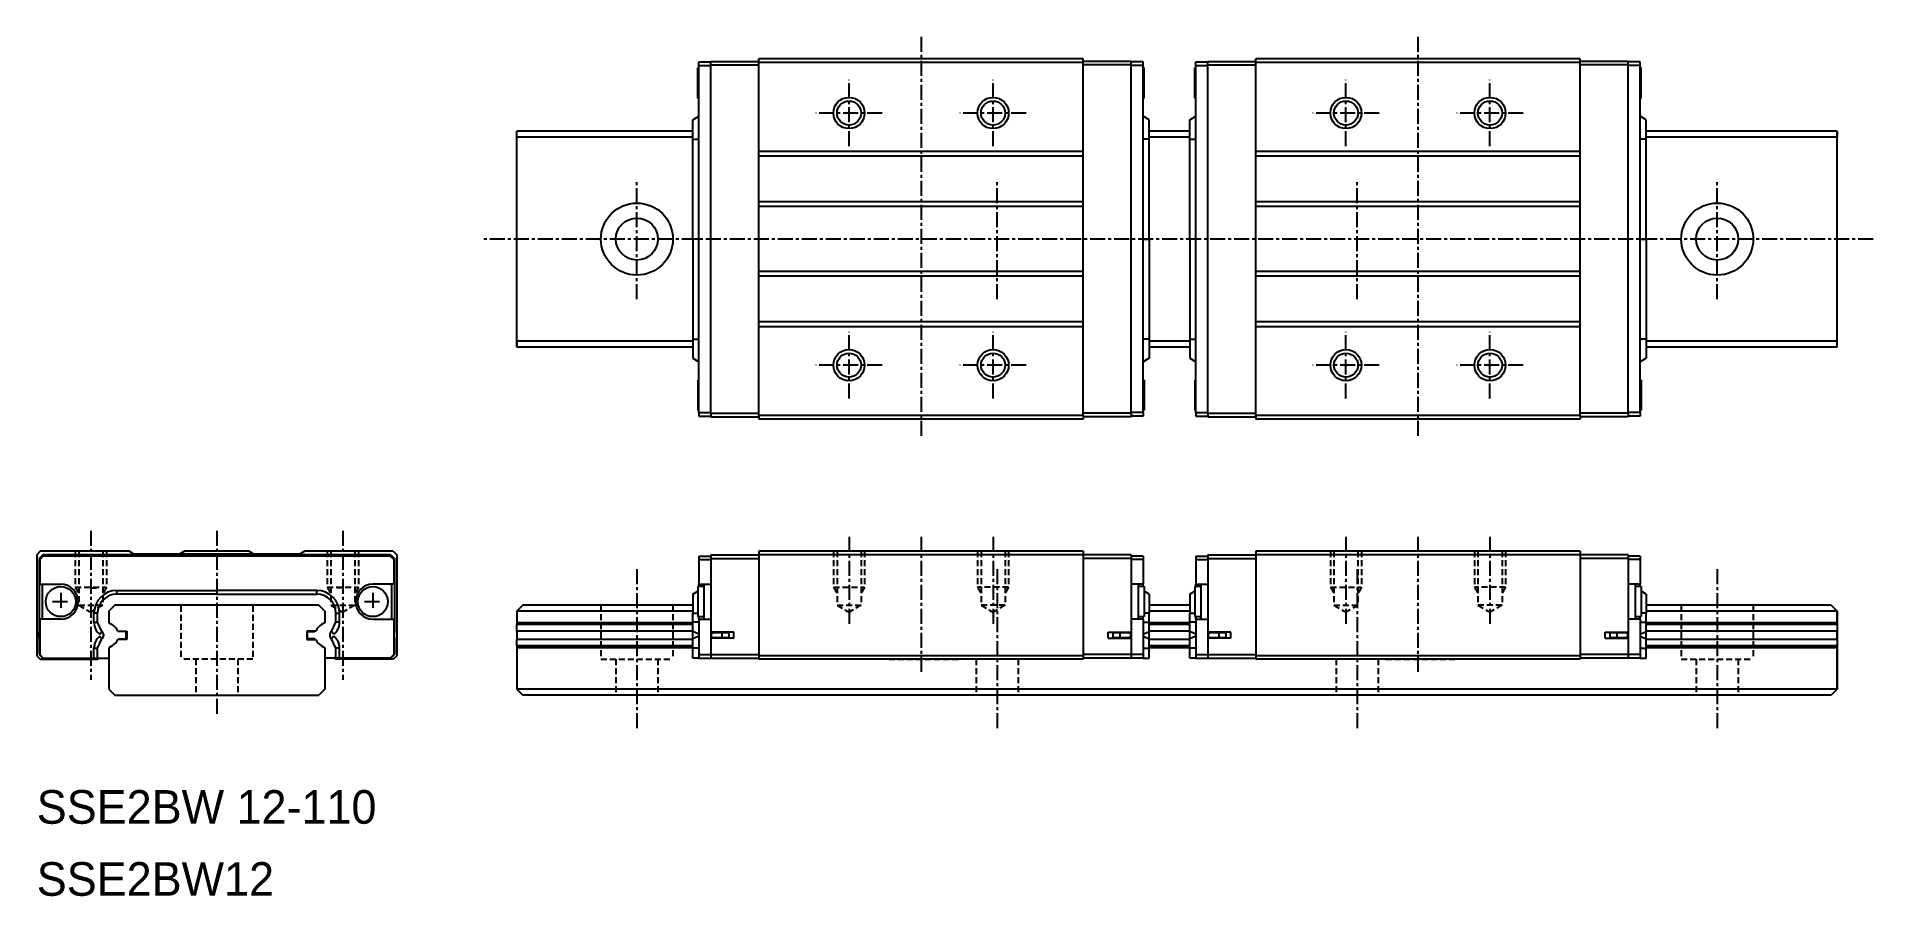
# Model space of a CAD drawing. Extents: x 10 to 163, y 10 to 82.
import ezdxf

# ---------------------------------------------------------------- set-up
doc = ezdxf.new("R2010")
doc.units = 0
doc.linetypes.add('CENTER', pattern=[2, 1.25, -0.25, 0.25, -0.25])
doc.linetypes.add('DASHED', pattern=[0.75, 0.5, -0.25])
doc.layers.get('0').update_dxf_attribs({"linetype": 'CONTINUOUS'})
doc.layers.add('CENTER', color=1, linetype='CENTER')

msp = doc.modelspace()

# ---------------------------------------------------------------- linework, layer by layer
at = {"color": 7, "linetype": 'CONTINUOUS'}
for p, q in [((97.17, 79.7), (70.17, 79.7)), ((70.17, 79.4), (70.17, 79.7)), ((97.17, 79.4), (97.17, 79.7)), ((138.57, 79.7), (111.57, 79.7)), ((111.57, 79.4), (111.57, 79.7)), ((138.57, 79.4), (138.57, 79.7)), ((65.07, 76.45), (65.07, 78.95)), ((65.17, 78.95), (65.07, 78.95)), ((65.17, 79.45), (66.17, 79.45)), ((65.17, 79.15), (65.17, 79.45)), ((65.17, 50.25), (65.17, 79.15)), ((65.17, 79.15), (66.17, 79.15)), ((66.17, 79.5), (70.17, 79.5)), ((66.17, 79.2), (66.17, 79.5)), ((66.17, 50.2), (66.17, 79.2)), ((66.17, 79.2), (70.17, 79.2)), ((97.17, 79.4), (70.17, 79.4)), ((70.17, 50), (70.17, 79.4)), ((101.17, 79.5), (97.17, 79.5)), ((97.17, 50), (97.17, 79.4)), ((101.17, 79.2), (97.17, 79.2)), ((101.17, 79.2), (101.17, 79.5)), ((102.17, 79.45), (101.17, 79.45)), ((101.17, 50.2), (101.17, 79.2)), ((102.17, 79.15), (101.17, 79.15)), ((102.17, 79.15), (102.17, 79.45)), ((102.17, 50.25), (102.17, 79.15)), ((102.27, 78.95), (102.17, 78.95)), ((102.27, 76.45), (102.27, 78.95)), ((106.47, 76.45), (106.47, 78.95)), ((106.57, 78.95), (106.47, 78.95)), ((106.57, 79.45), (107.57, 79.45)), ((106.57, 79.15), (106.57, 79.45)), ((106.57, 50.25), (106.57, 79.15)), ((106.57, 79.15), (107.57, 79.15)), ((107.57, 79.5), (111.57, 79.5)), ((107.57, 79.2), (107.57, 79.5)), ((107.57, 50.2), (107.57, 79.2)), ((107.57, 79.2), (111.57, 79.2)), ((111.57, 50), (111.57, 79.4)), ((138.57, 79.4), (111.57, 79.4)), ((142.57, 79.5), (138.57, 79.5)), ((138.57, 50), (138.57, 79.4)), ((142.57, 79.2), (138.57, 79.2)), ((142.57, 79.2), (142.57, 79.5)), ((143.57, 79.45), (142.57, 79.45)), ((142.57, 50.2), (142.57, 79.2)), ((143.57, 79.15), (142.57, 79.15)), ((143.57, 79.15), (143.57, 79.45)), ((143.57, 50.25), (143.57, 79.15)), ((143.67, 78.95), (143.57, 78.95)), ((143.67, 76.45), (143.67, 78.95)), ((65.07, 76.45), (65.17, 76.45)), ((102.17, 76.45), (102.27, 76.45)), ((106.47, 76.45), (106.57, 76.45)), ((143.57, 76.45), (143.67, 76.45)), ((64.67, 73.7), (50, 73.7)), ((50, 55.7), (50, 73.7)), ((50, 73.2), (50, 73.7)), ((64.67, 74.63), (65.17, 74.93)), ((64.67, 73.03), (64.67, 74.63)), ((102.67, 74.63), (102.17, 74.93)), ((102.67, 73.03), (102.67, 74.63)), ((106.07, 73.7), (102.67, 73.7)), ((106.07, 74.63), (106.57, 74.93)), ((106.07, 73.03), (106.07, 74.63)), ((144.07, 74.63), (143.57, 74.93)), ((144.07, 73.03), (144.07, 74.63)), ((160, 73.7), (144.07, 73.7)), ((160, 55.7), (160, 73.7)), ((160, 73.7), (160, 73.2)), ((64.67, 73.2), (50, 73.2)), ((64.67, 64.7), (64.67, 73.03)), ((64.67, 73.03), (65.17, 73.03)), ((97.17, 72), (70.17, 72)), ((102.67, 73.03), (102.17, 73.03)), ((106.07, 73.2), (102.67, 73.2)), ((102.67, 64.7), (102.67, 73.03)), ((106.07, 64.7), (106.07, 73.03)), ((106.07, 73.03), (106.57, 73.03)), ((138.57, 72), (111.57, 72)), ((144.07, 73.03), (143.57, 73.03)), ((160, 73.2), (144.07, 73.2)), ((144.07, 64.7), (144.07, 73.03)), ((97.17, 71.6), (70.17, 71.6)), ((138.57, 71.6), (111.57, 71.6)), ((97.17, 67.8), (70.17, 67.8)), ((97.17, 67.4), (70.17, 67.4)), ((138.57, 67.8), (111.57, 67.8)), ((138.57, 67.4), (111.57, 67.4)), ((64.67, 64.7), (64.67, 56.37)), ((65.17, 64.7), (64.67, 64.7)), ((102.17, 64.7), (102.67, 64.7)), ((102.67, 64.7), (102.67, 56.37)), ((106.07, 64.7), (106.07, 56.37)), ((106.57, 64.7), (106.07, 64.7)), ((143.57, 64.7), (144.07, 64.7)), ((144.07, 64.7), (144.07, 56.37)), ((97.17, 62), (70.17, 62)), ((97.17, 61.6), (70.17, 61.6)), ((138.57, 62), (111.57, 62)), ((138.57, 61.6), (111.57, 61.6)), ((97.17, 57.8), (70.17, 57.8)), ((97.17, 57.4), (70.17, 57.4)), ((138.57, 57.8), (111.57, 57.8)), ((138.57, 57.4), (111.57, 57.4)), ((64.67, 56.2), (50, 56.2)), ((50, 56.2), (50, 55.7)), ((64.67, 55.7), (50, 55.7)), ((64.67, 56.37), (64.67, 54.77)), ((64.67, 56.37), (65.17, 56.37)), ((102.67, 56.37), (102.17, 56.37)), ((102.67, 56.37), (102.67, 54.77)), ((106.07, 56.2), (102.67, 56.2)), ((106.07, 55.7), (102.67, 55.7)), ((106.07, 56.37), (106.07, 54.77)), ((106.07, 56.37), (106.57, 56.37)), ((144.07, 56.37), (143.57, 56.37)), ((144.07, 56.37), (144.07, 54.77)), ((160, 56.2), (144.07, 56.2)), ((160, 55.7), (144.07, 55.7)), ((160, 55.7), (160, 56.2)), ((64.67, 54.77), (65.17, 54.47)), ((102.67, 54.77), (102.17, 54.47)), ((106.07, 54.77), (106.57, 54.47)), ((144.07, 54.77), (143.57, 54.47)), ((65.07, 52.95), (65.07, 50.45)), ((65.17, 52.95), (65.07, 52.95)), ((102.27, 52.95), (102.17, 52.95)), ((102.27, 52.95), (102.27, 50.45)), ((106.47, 52.95), (106.47, 50.45)), ((106.57, 52.95), (106.47, 52.95)), ((143.67, 52.95), (143.57, 52.95)), ((143.67, 52.95), (143.67, 50.45)), ((65.07, 50.45), (65.17, 50.45)), ((65.17, 50.25), (65.17, 49.95)), ((65.17, 50.25), (66.17, 50.25)), ((65.17, 49.95), (66.17, 49.95)), ((66.17, 50.2), (70.17, 50.2)), ((66.17, 50.2), (66.17, 49.9)), ((66.17, 49.9), (70.17, 49.9)), ((97.17, 50), (70.17, 50)), ((70.17, 50), (70.17, 49.7)), ((97.17, 49.7), (70.17, 49.7)), ((101.17, 50.2), (97.17, 50.2)), ((97.17, 50), (97.17, 49.7)), ((101.17, 49.9), (97.17, 49.9)), ((102.17, 50.25), (101.17, 50.25)), ((101.17, 50.2), (101.17, 49.9)), ((102.17, 49.95), (101.17, 49.95)), ((102.17, 50.45), (102.27, 50.45)), ((102.17, 50.25), (102.17, 49.95)), ((106.47, 50.45), (106.57, 50.45)), ((106.57, 50.25), (106.57, 49.95)), ((106.57, 50.25), (107.57, 50.25)), ((106.57, 49.95), (107.57, 49.95)), ((107.57, 50.2), (111.57, 50.2)), ((107.57, 50.2), (107.57, 49.9)), ((107.57, 49.9), (111.57, 49.9)), ((138.57, 50), (111.57, 50)), ((111.57, 50), (111.57, 49.7)), ((138.57, 49.7), (111.57, 49.7)), ((142.57, 50.2), (138.57, 50.2)), ((138.57, 50), (138.57, 49.7)), ((142.57, 49.9), (138.57, 49.9)), ((143.57, 50.25), (142.57, 50.25)), ((142.57, 50.2), (142.57, 49.9)), ((143.57, 49.95), (142.57, 49.95)), ((143.57, 50.45), (143.67, 50.45)), ((143.57, 50.25), (143.57, 49.95)), ((10.3, 38.7), (10, 38.4)), ((10, 38.4), (10, 30)), ((10.5, 38.4), (10.2, 38.1)), ((10.55, 38.3), (10.25, 38)), ((17.7, 38.7), (10.3, 38.7)), ((39.5, 38.4), (10.5, 38.4)), ((39.45, 38.3), (10.55, 38.3)), ((18.1, 38.45), (17.7, 38.7)), ((31.9, 38.45), (18.1, 38.45)), ((22.3, 38.7), (21.9, 38.45)), ((27.7, 38.7), (22.3, 38.7)), ((27.7, 38.7), (28.1, 38.45)), ((31.9, 38.45), (32.3, 38.7)), ((39.7, 38.7), (32.3, 38.7)), ((39.45, 38.3), (39.75, 38)), ((39.5, 38.4), (39.8, 38.1)), ((39.7, 38.7), (40, 38.4)), ((40, 38.4), (40, 30)), ((65.17, 38.3), (66.17, 38.3)), ((65.17, 38.3), (65.17, 38)), ((66.17, 38.4), (70.17, 38.4)), ((66.17, 38.4), (66.17, 38.1)), ((97.17, 38.7), (70.17, 38.7)), ((70.17, 38.7), (70.17, 38.4)), ((70.17, 38.4), (70.17, 30)), ((97.17, 38.4), (70.17, 38.4)), ((97.17, 38.7), (97.17, 38.4)), ((97.17, 38.4), (97.17, 30)), ((101.17, 38.4), (97.17, 38.4)), ((101.17, 38.4), (101.17, 38.1)), ((102.17, 38.3), (101.17, 38.3)), ((102.17, 38.3), (102.17, 38)), ((106.57, 38.3), (107.57, 38.3)), ((106.57, 38.3), (106.57, 38)), ((107.57, 38.4), (111.57, 38.4)), ((107.57, 38.4), (107.57, 38.1)), ((138.57, 38.7), (111.57, 38.7)), ((111.57, 38.7), (111.57, 38.4)), ((138.57, 38.4), (111.57, 38.4)), ((111.57, 38.4), (111.57, 30)), ((138.57, 38.7), (138.57, 38.4)), ((138.57, 38.4), (138.57, 30)), ((142.57, 38.4), (138.57, 38.4)), ((142.57, 38.4), (142.57, 38.1)), ((143.57, 38.3), (142.57, 38.3)), ((143.57, 38.3), (143.57, 38)), ((10.2, 38.1), (10.2, 31.95)), ((10.25, 38), (10.25, 35.95)), ((39.75, 38), (39.75, 35.95)), ((39.8, 38.1), (39.8, 31.95)), ((65.17, 38), (65.17, 35.95)), ((65.17, 38), (66.17, 38)), ((66.17, 38.1), (66.17, 31.95)), ((66.17, 38.1), (70.17, 38.1)), ((101.17, 38.1), (97.17, 38.1)), ((101.17, 38.1), (101.17, 31.95)), ((102.17, 38), (101.17, 38)), ((102.17, 38), (102.17, 35.95)), ((106.57, 38), (106.57, 35.95)), ((106.57, 38), (107.57, 38)), ((107.57, 38.1), (107.57, 31.95)), ((107.57, 38.1), (111.57, 38.1)), ((142.57, 38.1), (138.57, 38.1)), ((142.57, 38.1), (142.57, 31.95)), ((143.57, 38), (142.57, 38)), ((143.57, 38), (143.57, 35.95)), ((10.25, 35.95), (12, 35.95)), ((10.45, 35.95), (10.45, 33.05)), ((14.6, 35.65), (14.97, 35.65)), ((16.67, 35.13), (16.67, 35.43)), ((16.67, 35.43), (25, 35.43)), ((25, 35.43), (25, 35.13)), ((33.33, 35.43), (25, 35.43)), ((33.33, 35.13), (33.33, 35.43)), ((35.4, 35.65), (35.03, 35.65)), ((39.75, 35.95), (38, 35.95)), ((39.55, 35.95), (39.55, 33.05)), ((64.67, 35.13), (65.07, 35.37)), ((65.07, 35.75), (65.07, 33.25)), ((65.57, 35.75), (65.07, 35.75)), ((65.17, 35.95), (66.17, 35.95)), ((65.17, 35.75), (65.17, 35.95)), ((65.57, 35.95), (65.57, 33.05)), ((102.17, 35.95), (101.17, 35.95)), ((101.77, 35.95), (101.77, 33.05)), ((102.27, 35.75), (101.77, 35.75)), ((102.17, 35.75), (102.17, 35.95)), ((102.27, 35.75), (102.27, 33.25)), ((102.67, 35.13), (102.27, 35.37)), ((106.07, 35.13), (106.47, 35.37)), ((106.47, 35.75), (106.47, 33.25)), ((106.97, 35.75), (106.47, 35.75)), ((106.57, 35.95), (107.57, 35.95)), ((106.57, 35.75), (106.57, 35.95)), ((106.97, 35.95), (106.97, 33.05)), ((143.57, 35.95), (142.57, 35.95)), ((143.17, 35.95), (143.17, 33.05)), ((143.67, 35.75), (143.17, 35.75)), ((143.57, 35.75), (143.57, 35.95)), ((143.67, 35.75), (143.67, 33.25)), ((144.07, 35.13), (143.67, 35.37)), ((16.5, 34.2), (16, 33.7)), ((16, 33.7), (16, 32.74342)), ((33.5, 34.2), (16.5, 34.2)), ((25, 35.13), (16.67, 35.13)), ((25, 35.13), (33.33, 35.13)), ((33.5, 34.2), (34, 33.7)), ((34, 33.7), (34, 32.74342)), ((50.5, 34.2), (50, 33.7)), ((64.67, 33.7), (50, 33.7)), ((50, 33.7), (50, 32.74342)), ((64.67, 34.2), (50.5, 34.2)), ((64.67, 35.13), (64.67, 33.53)), ((102.67, 35.13), (102.67, 33.53)), ((106.07, 34.2), (102.67, 34.2)), ((106.07, 33.7), (102.67, 33.7)), ((106.07, 35.13), (106.07, 33.53)), ((144.07, 35.13), (144.07, 33.53)), ((159.5, 34.2), (144.07, 34.2)), ((160, 33.7), (144.07, 33.7)), ((159.5, 34.2), (160, 33.7)), ((160, 33.7), (160, 27.2)), ((160, 32.74342), (160, 33.7)), ((10.25, 33.05), (10.25, 30.1)), ((12, 33.05), (10.25, 33.05)), ((14.77, 32.783835), (14.77, 33.53)), ((15.07, 33.53), (14.77, 33.53)), ((14.77, 32.783835), (15.07, 32.783835)), ((15.07, 32.783835), (15.07, 33.53)), ((15.437019, 32.009667), (15.07, 32.783835)), ((16, 32.74342), (16.2785, 32.582628)), ((34, 32.74342), (33.7215, 32.582628)), ((34.562981, 32.009667), (34.93, 32.783835)), ((34.93, 32.783835), (34.93, 33.53)), ((34.93, 33.53), (35.23, 33.53)), ((35.23, 32.783835), (34.93, 32.783835)), ((35.23, 32.783835), (35.23, 33.53)), ((38, 33.05), (39.75, 33.05)), ((39.75, 33.05), (39.75, 30.1)), ((64.67, 32.74342), (50, 32.74342)), ((50, 32.74342), (50, 32.582628)), ((64.67, 32.582628), (50, 32.582628)), ((50, 32.05), (50, 32.582628)), ((64.67, 32.783835), (64.67, 33.53)), ((64.67, 33.53), (65.07, 33.53)), ((65.17, 32.783835), (64.67, 32.783835)), ((64.67, 32.009667), (64.67, 32.783835)), ((65.07, 33.25), (65.57, 33.25)), ((65.17, 33.05), (65.17, 33.25)), ((65.17, 33.05), (65.17, 30.1)), ((65.17, 33.05), (66.17, 33.05)), ((102.17, 33.05), (101.17, 33.05)), ((101.77, 33.25), (102.27, 33.25)), ((102.17, 33.05), (102.17, 33.25)), ((102.17, 33.05), (102.17, 30.1)), ((102.17, 32.783835), (102.67, 32.783835)), ((102.67, 33.53), (102.27, 33.53)), ((102.67, 32.783835), (102.67, 33.53)), ((102.67, 32.009667), (102.67, 32.783835)), ((106.07, 32.74342), (102.67, 32.74342)), ((106.07, 32.582628), (102.67, 32.582628)), ((106.07, 32.783835), (106.07, 33.53)), ((106.07, 33.53), (106.47, 33.53)), ((106.07, 32.009667), (106.07, 32.783835)), ((106.57, 32.783835), (106.07, 32.783835)), ((106.47, 33.25), (106.97, 33.25)), ((106.57, 33.05), (106.57, 33.25)), ((106.57, 33.05), (106.57, 30.1)), ((106.57, 33.05), (107.57, 33.05)), ((143.57, 33.05), (142.57, 33.05)), ((143.17, 33.25), (143.67, 33.25)), ((143.57, 33.05), (143.57, 33.25)), ((143.57, 33.05), (143.57, 30.1)), ((143.57, 32.783835), (144.07, 32.783835)), ((144.07, 33.53), (143.67, 33.53)), ((144.07, 32.783835), (144.07, 33.53)), ((144.07, 32.009667), (144.07, 32.783835)), ((160, 32.74342), (144.07, 32.74342)), ((160, 32.582628), (144.07, 32.582628)), ((160, 32.582628), (160, 32.74342)), ((160, 32.582628), (160, 32.05)), ((10.2, 31.45), (10.2, 31.95)), ((10.2, 31.95), (10.25, 31.95)), ((10.2, 31.45), (10.2, 30.1)), ((10.2, 31.45), (10.25, 31.45)), ((14.77, 30.616165), (15.07, 30.616165)), ((14.77, 29.8), (14.77, 30.616165)), ((15.07, 30.616165), (15.437019, 31.390333)), ((15.07, 29.8), (15.07, 30.616165)), ((15.247125, 31.777417), (15.437019, 32.009667)), ((15.247125, 31.622583), (15.437019, 31.390333)), ((16.2785, 30.817372), (16, 30.65658)), ((16, 30.65658), (16, 27.2)), ((16.745161, 32.05), (17.5, 32.05)), ((17.5, 31.35), (16.745161, 31.35)), ((16.820505, 31.349989), (16.838449, 31.400002)), ((16.838463, 32.000003), (16.820547, 32.050009)), ((17.45, 32), (16.838454, 32)), ((16.838454, 31.4), (17.45, 31.4)), ((17.45, 31.4), (17.45, 32)), ((17.5, 32.05), (17.5, 31.35)), ((33.254839, 32.05), (32.5, 32.05)), ((32.5, 32.05), (32.5, 31.35)), ((32.5, 31.35), (33.254839, 31.35)), ((32.55, 31.4), (32.55, 32)), ((32.55, 32), (33.161546, 32)), ((33.161546, 31.4), (32.55, 31.4)), ((33.161537, 32.000003), (33.179453, 32.050009)), ((33.179495, 31.349989), (33.161551, 31.400002)), ((33.7215, 30.817372), (34, 30.65658)), ((34, 30.65658), (34, 27.2)), ((34.752875, 31.777417), (34.562981, 32.009667)), ((34.752875, 31.622583), (34.562981, 31.390333)), ((34.93, 30.616165), (34.562981, 31.390333)), ((34.93, 29.8), (34.93, 30.616165)), ((35.23, 30.616165), (34.93, 30.616165)), ((35.23, 29.8), (35.23, 30.616165)), ((39.8, 31.95), (39.75, 31.95)), ((39.8, 31.45), (39.75, 31.45)), ((39.8, 31.45), (39.8, 31.95)), ((39.8, 31.45), (39.8, 30.1)), ((64.67, 32.05), (50, 32.05)), ((50, 32.05), (50, 31.35)), ((64.67, 31.35), (50, 31.35)), ((50, 30.817372), (50, 31.35)), ((64.67, 30.817372), (50, 30.817372)), ((50, 30.817372), (50, 30.65658)), ((64.67, 30.65658), (50, 30.65658)), ((50, 30.65658), (50, 27.2)), ((65.17, 31.777417), (64.67, 32.009667)), ((64.67, 31.390333), (64.67, 32.009667)), ((65.17, 31.622583), (64.67, 31.390333)), ((64.67, 30.616165), (64.67, 31.390333)), ((64.67, 29.8), (64.67, 30.616165)), ((65.17, 30.616165), (64.67, 30.616165)), ((68.07, 31.95), (66.17, 31.95)), ((66.17, 31.95), (66.17, 31.45)), ((68.07, 31.45), (66.17, 31.45)), ((66.17, 31.45), (66.17, 30.1)), ((67.07, 31.9), (66.37, 31.9)), ((66.37, 31.5), (67.07, 31.5)), ((66.67, 31.9), (66.67, 31.95)), ((66.67, 31.45), (66.67, 31.5)), ((66.99899, 31.9), (66.99899, 31.95)), ((66.99899, 31.45), (66.99899, 31.5)), ((67.67, 31.9), (67.07, 31.9)), ((67.07, 31.9), (67.07, 31.5)), ((67.07, 31.5), (67.67, 31.5)), ((67.67, 31.9), (67.67, 31.5)), ((68.07, 31.45), (68.07, 31.95)), ((99.27, 31.95), (101.17, 31.95)), ((99.27, 31.45), (99.27, 31.95)), ((99.27, 31.45), (101.17, 31.45)), ((99.67, 31.5), (99.67, 31.9)), ((100.27, 31.9), (99.67, 31.9)), ((99.67, 31.5), (100.27, 31.5)), ((100.97, 31.9), (100.27, 31.9)), ((100.27, 31.5), (100.27, 31.9)), ((100.27, 31.5), (100.97, 31.5)), ((100.34101, 31.9), (100.34101, 31.95)), ((100.34101, 31.45), (100.34101, 31.5)), ((100.67, 31.9), (100.67, 31.95)), ((100.67, 31.45), (100.67, 31.5)), ((101.17, 31.95), (101.17, 31.45)), ((101.17, 31.45), (101.17, 30.1)), ((102.17, 31.777417), (102.67, 32.009667)), ((102.17, 31.622583), (102.67, 31.390333)), ((102.17, 30.616165), (102.67, 30.616165)), ((106.07, 32.05), (102.67, 32.05)), ((102.67, 31.390333), (102.67, 32.009667)), ((102.67, 30.616165), (102.67, 31.390333)), ((106.07, 31.35), (102.67, 31.35)), ((106.07, 30.817372), (102.67, 30.817372)), ((106.07, 30.65658), (102.67, 30.65658)), ((102.67, 29.8), (102.67, 30.616165)), ((106.07, 31.390333), (106.07, 32.009667)), ((106.57, 31.777417), (106.07, 32.009667)), ((106.57, 31.622583), (106.07, 31.390333)), ((106.07, 30.616165), (106.07, 31.390333)), ((106.07, 29.8), (106.07, 30.616165)), ((106.57, 30.616165), (106.07, 30.616165)), ((109.47, 31.95), (107.57, 31.95)), ((107.57, 31.95), (107.57, 31.45)), ((109.47, 31.45), (107.57, 31.45)), ((107.57, 31.45), (107.57, 30.1)), ((108.47, 31.9), (107.77, 31.9)), ((107.77, 31.5), (108.47, 31.5)), ((108.07, 31.9), (108.07, 31.95)), ((108.07, 31.45), (108.07, 31.5)), ((108.39899, 31.9), (108.39899, 31.95)), ((108.39899, 31.45), (108.39899, 31.5)), ((109.07, 31.9), (108.47, 31.9)), ((108.47, 31.9), (108.47, 31.5)), ((108.47, 31.5), (109.07, 31.5)), ((109.07, 31.9), (109.07, 31.5)), ((109.47, 31.45), (109.47, 31.95)), ((140.67, 31.45), (140.67, 31.95)), ((140.67, 31.95), (142.57, 31.95)), ((140.67, 31.45), (142.57, 31.45)), ((141.07, 31.5), (141.07, 31.9)), ((141.67, 31.9), (141.07, 31.9)), ((141.07, 31.5), (141.67, 31.5)), ((142.37, 31.9), (141.67, 31.9)), ((141.67, 31.5), (141.67, 31.9)), ((141.67, 31.5), (142.37, 31.5)), ((141.74101, 31.9), (141.74101, 31.95)), ((141.74101, 31.45), (141.74101, 31.5)), ((142.07, 31.9), (142.07, 31.95)), ((142.07, 31.45), (142.07, 31.5)), ((142.57, 31.95), (142.57, 31.45)), ((142.57, 31.45), (142.57, 30.1)), ((143.57, 31.777417), (144.07, 32.009667)), ((143.57, 31.622583), (144.07, 31.390333)), ((143.57, 30.616165), (144.07, 30.616165)), ((160, 32.05), (144.07, 32.05)), ((144.07, 31.390333), (144.07, 32.009667)), ((144.07, 30.616165), (144.07, 31.390333)), ((160, 31.35), (144.07, 31.35)), ((160, 30.817372), (144.07, 30.817372)), ((160, 30.65658), (144.07, 30.65658)), ((144.07, 29.8), (144.07, 30.616165)), ((160, 31.35), (160, 32.05)), ((160, 31.35), (160, 30.817372)), ((160, 30.65658), (160, 30.817372)), ((160, 27.2), (160, 30.65658)), ((10, 30), (10.3, 29.7)), ((10.2, 30.1), (10.5, 29.8)), ((10.25, 30.1), (10.55, 29.8)), ((10.3, 29.7), (15.1, 29.7)), ((10.5, 29.8), (10.55, 29.8)), ((10.55, 29.8), (14.77, 29.8)), ((14.77, 29.8), (15.07, 29.8)), ((15.07, 29.8), (16, 29.8)), ((15.1, 29.7), (15.2, 29.8)), ((34.93, 29.8), (34, 29.8)), ((34.9, 29.7), (34.8, 29.8)), ((39.7, 29.7), (34.9, 29.7)), ((35.23, 29.8), (34.93, 29.8)), ((39.45, 29.8), (35.23, 29.8)), ((39.75, 30.1), (39.45, 29.8)), ((39.5, 29.8), (39.45, 29.8)), ((39.8, 30.1), (39.5, 29.8)), ((40, 30), (39.7, 29.7)), ((65.17, 29.8), (64.67, 29.8)), ((65.17, 30.1), (66.17, 30.1)), ((65.17, 30.1), (65.17, 29.8)), ((65.17, 29.8), (66.17, 29.8)), ((66.17, 30.1), (70.17, 30.1)), ((66.17, 30.1), (66.17, 29.8)), ((66.17, 29.8), (70.17, 29.8)), ((97.17, 30), (70.17, 30)), ((70.17, 30), (70.17, 29.7)), ((97.17, 29.7), (70.17, 29.7)), ((101.17, 30.1), (97.17, 30.1)), ((97.17, 30), (97.17, 29.7)), ((101.17, 29.8), (97.17, 29.8)), ((102.17, 30.1), (101.17, 30.1)), ((101.17, 30.1), (101.17, 29.8)), ((102.17, 29.8), (101.17, 29.8)), ((102.17, 30.1), (102.17, 29.8)), ((102.17, 29.8), (102.67, 29.8)), ((106.57, 29.8), (106.07, 29.8)), ((106.57, 30.1), (107.57, 30.1)), ((106.57, 30.1), (106.57, 29.8)), ((106.57, 29.8), (107.57, 29.8)), ((107.57, 30.1), (111.57, 30.1)), ((107.57, 30.1), (107.57, 29.8)), ((107.57, 29.8), (111.57, 29.8)), ((138.57, 30), (111.57, 30)), ((111.57, 30), (111.57, 29.7)), ((138.57, 29.7), (111.57, 29.7)), ((142.57, 30.1), (138.57, 30.1)), ((138.57, 30), (138.57, 29.7)), ((142.57, 29.8), (138.57, 29.8)), ((143.57, 30.1), (142.57, 30.1)), ((142.57, 30.1), (142.57, 29.8)), ((143.57, 29.8), (142.57, 29.8)), ((143.57, 30.1), (143.57, 29.8)), ((143.57, 29.8), (144.07, 29.8)), ((16, 27.2), (16.5, 26.7)), ((16.5, 26.7), (33.5, 26.7)), ((34, 27.2), (33.5, 26.7)), ((160, 27.2), (50, 27.2)), ((50, 27.2), (50.5, 26.7)), ((159.5, 26.7), (50.5, 26.7)), ((160, 27.2), (159.5, 26.7))]:
    msp.add_line(p, q, dxfattribs=at)
at = {"color": 3, "linetype": 'DASHED'}
for p, q in [((13.2, 38.7), (13.2, 35.7)), ((13.5, 38.7), (13.5, 34.2)), ((15.5, 38.7), (15.5, 34.2)), ((15.8, 38.7), (15.8, 35.7)), ((34.2, 38.7), (34.2, 35.7)), ((34.5, 38.7), (34.5, 34.2)), ((36.5, 38.7), (36.5, 34.2)), ((36.8, 38.7), (36.8, 35.7)), ((76.37, 38.7), (76.37, 35.7)), ((76.67, 38.7), (76.67, 34.2)), ((78.67, 38.7), (78.67, 34.2)), ((78.97, 38.7), (78.97, 35.7)), ((88.37, 38.7), (88.37, 35.7)), ((88.67, 38.7), (88.67, 34.2)), ((90.67, 38.7), (90.67, 34.2)), ((90.97, 38.7), (90.97, 35.7)), ((117.77, 38.7), (117.77, 35.7)), ((118.07, 38.7), (118.07, 34.2)), ((120.07, 38.7), (120.07, 34.2)), ((120.37, 38.7), (120.37, 35.7)), ((129.77, 38.7), (129.77, 35.7)), ((130.07, 38.7), (130.07, 34.2)), ((132.07, 38.7), (132.07, 34.2)), ((132.37, 38.7), (132.37, 35.7)), ((13.2, 35.7), (13.5, 35.180385)), ((13.2, 35.7), (15.8, 35.7)), ((15.8, 35.7), (15.5, 35.180385)), ((34.2, 35.7), (34.5, 35.180385)), ((34.2, 35.7), (36.8, 35.7)), ((36.8, 35.7), (36.5, 35.180385)), ((76.37, 35.7), (76.67, 35.180385)), ((76.37, 35.7), (78.97, 35.7)), ((78.97, 35.7), (78.67, 35.180385)), ((88.37, 35.7), (88.67, 35.180385)), ((90.97, 35.7), (88.37, 35.7)), ((90.97, 35.7), (90.67, 35.180385)), ((117.77, 35.7), (120.37, 35.7)), ((117.77, 35.7), (118.07, 35.180385)), ((120.37, 35.7), (120.07, 35.180385)), ((132.37, 35.7), (129.77, 35.7)), ((129.77, 35.7), (130.07, 35.180385)), ((132.37, 35.7), (132.07, 35.180385)), ((13.5, 34.2), (15.5, 34.2)), ((13.5, 34.2), (14.5, 33.62265)), ((15.5, 34.2), (14.5, 33.62265)), ((22, 34.15), (22, 29.7)), ((28, 34.15), (28, 29.7)), ((34.5, 34.2), (35.5, 33.62265)), ((34.5, 34.2), (36.5, 34.2)), ((36.5, 34.2), (35.5, 33.62265)), ((57, 34.2), (57, 29.7)), ((63, 34.2), (63, 29.7)), ((76.67, 34.2), (77.67, 33.62265)), ((76.67, 34.2), (78.67, 34.2)), ((78.67, 34.2), (77.67, 33.62265)), ((90.67, 34.2), (88.67, 34.2)), ((88.67, 34.2), (89.67, 33.62265)), ((90.67, 34.2), (89.67, 33.62265)), ((118.07, 34.2), (119.07, 33.62265)), ((118.07, 34.2), (120.07, 34.2)), ((120.07, 34.2), (119.07, 33.62265)), ((132.07, 34.2), (130.07, 34.2)), ((130.07, 34.2), (131.07, 33.62265)), ((132.07, 34.2), (131.07, 33.62265)), ((147, 34.2), (147, 29.7)), ((153, 34.2), (153, 29.7)), ((28, 29.7), (22, 29.7)), ((23.25, 29.7), (23.25, 26.7)), ((26.75, 29.7), (26.75, 26.7)), ((57, 29.7), (63, 29.7)), ((58.25, 29.7), (58.25, 26.7)), ((61.75, 29.7), (61.75, 26.7)), ((81, 29.730294), (81, 29.7)), ((81, 29.7), (87, 29.7)), ((87, 29.730294), (87, 29.7)), ((88.25, 29.7), (88.25, 26.7)), ((91.75, 29.7), (91.75, 26.7)), ((118.25, 29.7), (118.25, 26.7)), ((121.75, 29.7), (121.75, 26.7)), ((122.4, 29.730294), (122.4, 29.7)), ((122.4, 29.7), (128.4, 29.7)), ((128.4, 29.730294), (128.4, 29.7)), ((147, 29.7), (153, 29.7)), ((148.25, 29.7), (148.25, 26.7)), ((151.75, 29.7), (151.75, 26.7))]:
    msp.add_line(p, q, dxfattribs=at)
at = {"color": 3, "linetype": 'CONTINUOUS'}
for centre in [(77.67, 75.2), (89.67, 75.2), (119.07, 75.2), (131.07, 75.2), (77.67, 54.2), (89.67, 54.2), (119.07, 54.2), (131.07, 54.2)]:
    msp.add_circle(centre, 1.3, dxfattribs=at)
at = {"color": 7, "linetype": 'CONTINUOUS'}
for centre, radius in [((77.67, 75.2), 1), ((89.67, 75.2), 1), ((119.07, 75.2), 1), ((131.07, 75.2), 1), ((60, 64.7), 3), ((150, 64.7), 3), ((60, 64.7), 1.75), ((150, 64.7), 1.75), ((77.67, 54.2), 1), ((89.67, 54.2), 1), ((119.07, 54.2), 1), ((131.07, 54.2), 1), ((12, 34.5), 1.25), ((38, 34.5), 1.25)]:
    msp.add_circle(centre, radius, dxfattribs=at)
for centre, radius, start, end in [((12, 34.5), 1.45, 270, 90), ((16.670028, 33.529972), 1.900028, 90.000832, 179.999168), ((33.329972, 33.529972), 1.900028, 0.000832, 89.999168), ((38, 34.5), 1.45, 90, 270), ((16.67, 33.53), 1.6, 90, 180), ((33.33, 33.53), 1.6, 0, 90), ((16.07, 32.783835), 1.3, 180, 230.729617), ((15.7285, 31.63), 1.1, 22.446351, 60), ((34.2715, 31.63), 1.1, 120, 157.553649), ((33.93, 32.783835), 1.3, 309.270383, 0), ((16.07, 30.616165), 1.3, 129.270383, 180), ((15.183827, 31.7), 0.4, 309.270383, 50.729617), ((15.7285, 31.77), 1.1, 300, 337.553649), ((34.2715, 31.77), 1.1, 202.446351, 240), ((34.816173, 31.7), 0.4, 129.270383, 230.729617), ((33.93, 30.616165), 1.3, 0, 50.729617), ((66.37, 31.7), 0.2, 90, 180), ((66.37, 31.7), 0.2, 180, 270), ((100.97, 31.7), 0.2, 0, 90), ((100.97, 31.7), 0.2, 270, 0), ((107.77, 31.7), 0.2, 90, 180), ((107.77, 31.7), 0.2, 180, 270), ((142.37, 31.7), 0.2, 0, 90), ((142.37, 31.7), 0.2, 270, 0)]:
    msp.add_arc(centre, radius, start, end, dxfattribs=at)
at = {"layer": 'CENTER', "color": 1, "linetype": 'CENTER'}
for p, q in [((83.67, 81.553284), (83.67, 48.161669)), ((125.07, 81.553284), (125.07, 48.161669)), ((77.67, 72.433), (77.67, 77.967)), ((89.67, 72.433), (89.67, 77.967)), ((119.07, 72.433), (119.07, 77.967)), ((131.07, 72.433), (131.07, 77.967)), ((80.437, 75.2), (74.903, 75.2)), ((92.437, 75.2), (86.903, 75.2)), ((121.837, 75.2), (116.303, 75.2)), ((133.837, 75.2), (128.303, 75.2)), ((60, 59.7), (60, 69.7)), ((90, 59.7), (90, 69.7)), ((120, 59.7), (120, 69.7)), ((150, 59.7), (150, 69.7)), ((163, 64.7), (47, 64.7)), ((77.67, 51.433), (77.67, 56.967)), ((89.67, 51.433), (89.67, 56.967)), ((119.07, 51.433), (119.07, 56.967)), ((131.07, 51.433), (131.07, 56.967)), ((80.437, 54.2), (74.903, 54.2)), ((92.437, 54.2), (86.903, 54.2)), ((121.837, 54.2), (116.303, 54.2)), ((133.837, 54.2), (128.303, 54.2)), ((14.5, 40.404847), (14.5, 27.99069)), ((25, 40.404847), (25, 24.990987)), ((35.5, 40.404847), (35.5, 27.99069)), ((77.67, 39.9), (77.67, 32.62265)), ((83.67, 39.9), (83.67, 28.5)), ((89.67, 39.9), (89.67, 32.62265)), ((119.07, 39.9), (119.07, 32.62265)), ((125.07, 39.9), (125.07, 28.5)), ((131.07, 39.9), (131.07, 32.62265)), ((60, 37.2), (60, 23.7)), ((90, 37.2), (90, 23.7)), ((120, 37.2), (120, 23.7)), ((150, 37.2), (150, 23.7)), ((12, 35.233), (12, 33.833)), ((38, 35.233), (38, 33.833)), ((11.317, 34.5), (12.65, 34.5)), ((37.317, 34.5), (38.65, 34.5))]:
    msp.add_line(p, q, dxfattribs=at)

# ---------------------------------------------------------------- texts
at = {"color": 7, "linetype": 'CONTINUOUS'}
for s, p in [('SSE2BW 12-110', (10, 16)), ('SSE2BW12', (10, 10))]:
    msp.add_text(s, height=2.8, dxfattribs=at).set_placement(p)

doc.saveas('drawing.dxf')
